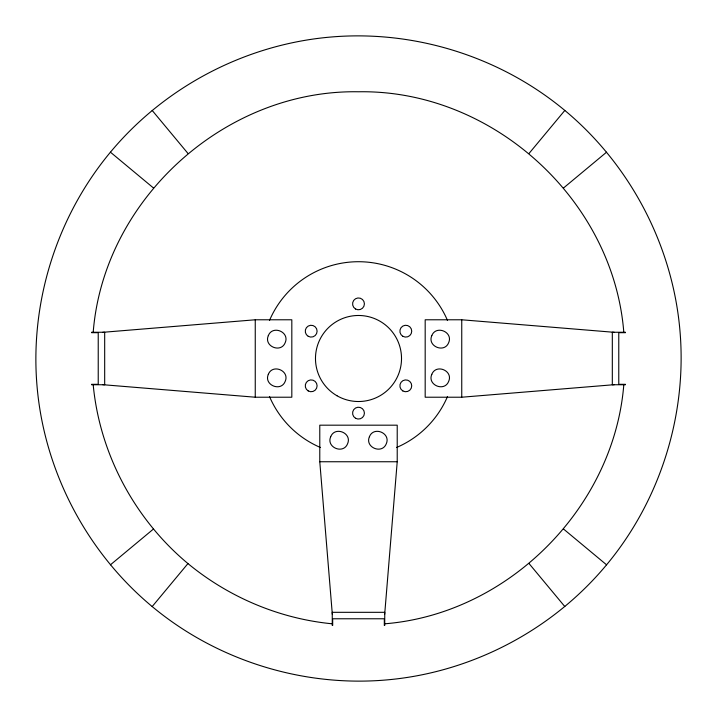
<?xml version="1.0" encoding="UTF-8"?>
<svg xmlns="http://www.w3.org/2000/svg" width="717" height="717" viewBox="0 0 717 717"><rect width="100%" height="100%" fill="white"/><g stroke="black" fill="none" stroke-linecap="round" stroke-linejoin="round"><path stroke-width="1.08" d="M384.679 614.317L397.218 461.748L397.218 425.181L319.782 425.181L319.782 461.748L332.321 614.317M93.21 332.123C103.786 199.138 225.21 89.446 358.5 91.776C491.79 89.446 613.214 199.138 623.79 332.123M623.79 384.877C613.842 507.977 507.977 613.842 384.877 623.79M110.436 152.183C56.625 216.803 29.729 302.673 37.06 386.445C44.364 471.293 86.685 552.153 152.183 606.564C216.803 660.375 302.673 687.271 386.445 679.94C471.293 672.636 552.153 630.315 606.564 564.817C660.375 500.197 687.271 414.327 679.94 330.555C672.636 245.707 630.315 164.847 564.817 110.436C500.197 56.625 414.327 29.729 330.555 37.06C245.707 44.364 164.847 86.685 110.436 152.183L153.429 187.944M152.183 606.564L187.944 563.571C134.742 519.269 99.735 453.87 93.21 384.877M529.056 153.429L564.817 110.436M110.436 564.817L153.429 529.056M563.571 187.944L606.564 152.183M102.683 332.321L255.252 319.782L291.819 319.782L291.819 397.218L255.252 397.218L102.683 384.679M614.317 332.321L461.748 319.782L425.181 319.782L425.181 397.218L461.748 397.218L614.317 384.679M91.534 332.258L104.682 332.258L104.682 384.742L91.534 384.742M625.466 332.258L612.318 332.258L612.318 384.742L625.466 384.742M91.516 332.688L98.229 332.688L98.229 384.312L91.516 384.312M625.484 332.688L618.771 332.688L618.771 384.312L625.484 384.312M319.782 461.748L397.218 461.748M332.123 623.79C279.442 618.708 228.723 597.225 187.944 563.571M563.571 529.056L606.564 564.817M152.183 110.436L187.944 153.429M529.056 563.571L564.817 606.564M461.748 319.782L461.748 397.218M384.742 625.466L384.742 612.318L332.258 612.318L332.258 625.466M384.312 625.484L384.312 618.771L332.688 618.771L332.688 625.484M255.252 319.782L255.252 397.218M447.516 396.51A96.795 96.795 0 0 1 396.51 447.516M320.49 447.516A96.795 96.795 0 0 1 269.484 396.51M269.484 320.49A96.795 96.795 0 0 1 447.516 320.49M268.319 335.646C263.578 346.32 281.001 353.544 285.205 342.636C289.946 331.962 272.523 324.738 268.319 335.646M268.319 374.364C263.578 385.038 281.001 392.262 285.205 381.354C289.946 370.68 272.523 363.456 268.319 374.364M330.698 436.743C325.957 447.417 343.38 454.641 347.584 443.733C352.325 433.059 334.902 425.835 330.698 436.743M369.416 436.743C364.675 447.417 382.098 454.641 386.302 443.733C391.043 433.059 373.62 425.835 369.416 436.743M431.795 335.646C427.054 346.32 444.477 353.544 448.681 342.636C453.422 331.962 435.999 324.738 431.795 335.646M431.795 374.364C427.054 385.038 444.477 392.262 448.681 381.354C453.422 370.68 435.999 363.456 431.795 374.364M336.99 395.757A43.02 43.02 0 0 0 401.52 358.5A43.02 43.02 0 0 0 336.99 321.243A43.02 43.02 0 0 0 336.99 395.757M402.855 336.309A5.915 5.915 0 0 0 411.728 331.182A5.915 5.915 0 0 0 402.855 326.056A5.915 5.915 0 0 0 402.855 336.309M355.542 308.991A5.915 5.915 0 0 0 364.415 303.865A5.915 5.915 0 0 0 355.542 298.738A5.915 5.915 0 0 0 355.542 308.991M308.229 336.309A5.915 5.915 0 0 0 317.102 331.182A5.915 5.915 0 0 0 308.229 326.056A5.915 5.915 0 0 0 308.229 336.309M308.229 390.944A5.915 5.915 0 0 0 317.102 385.818A5.915 5.915 0 0 0 308.229 380.691A5.915 5.915 0 0 0 308.229 390.944M355.542 418.262A5.915 5.915 0 0 0 364.415 413.135A5.915 5.915 0 0 0 355.542 408.009A5.915 5.915 0 0 0 355.542 418.262M402.855 390.944A5.915 5.915 0 0 0 411.728 385.818A5.915 5.915 0 0 0 402.855 380.691A5.915 5.915 0 0 0 402.855 390.944"/></g></svg>
